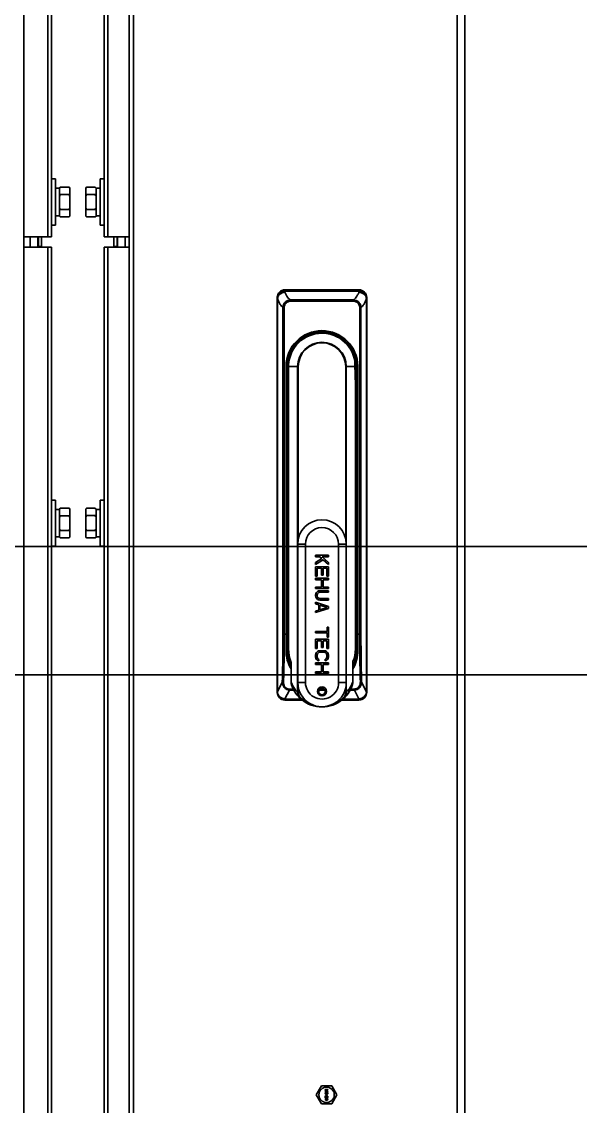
# Model space of a CAD drawing. Header units: millimetres. Extents: x 32496 to 166256, y 3504 to 23939.
# Drawn here: x 65915.5 to 66133, y 13066.1 to 13488.4 of the extents above; entities that cross this region are included whole.
import ezdxf

# ---------------------------------------------------------------- set-up
doc = ezdxf.new("R2010")
doc.units = ezdxf.units.MM
doc.layers.get('0').update_dxf_attribs({"lineweight": 35})

# ---------------------------------------------------------------- blocks, each defined once
blk = doc.blocks.new('DRGTJHYTHRTTR')
at = {"color": 7, "linetype": 'Continuous'}
for p, q in [((60371.04, -49682.69), (46149.04, -49682.69)), ((48984.04, -49732.69), (47629.04, -49732.69))]:
    blk.add_line(p, q, dxfattribs=at)
blk = doc.blocks.new('8-1250')
at = {"linetype": 'Continuous'}
for p, q in [((-6961.13, -32157.29), (-6961.13, -34666.29)), ((-6958.13, -32157.29), (-6958.13, -34666.29)), ((-7129.83, -32553.29), (-7129.83, -34566.29)), ((-7120.53, -33566.79), (-7120.53, -32554.69)), ((-7097.13, -32554.69), (-7097.13, -33566.79)), ((-7088.83, -34566.29), (-7088.83, -32553.29)), ((-7087.13, -32553.29), (-7087.13, -34566.29)), ((-7119.13, -33430.92), (-7119.13, -33566.79)), ((-7098.53, -33566.79), (-7098.53, -33430.91)), ((-7119.13, -33544.29), (-7117.53, -33544.29)), ((-7117.53, -33562.29), (-7117.53, -33544.29)), ((-7117.53, -33547.94), (-7115.93, -33547.94)), ((-7115.93, -33547.82), (-7115.63, -33547.52)), ((-7115.93, -33558.76), (-7115.93, -33547.82)), ((-7115.63, -33547.52), (-7112.23, -33547.52)), ((-7111.93, -33547.82), (-7112.23, -33547.52)), ((-7111.93, -33558.76), (-7111.93, -33547.82)), ((-7105.73, -33547.82), (-7105.46, -33547.54)), ((-7105.73, -33558.76), (-7105.73, -33547.82)), ((-7105.43, -33547.52), (-7105.46, -33547.54)), ((-7102.03, -33547.52), (-7105.43, -33547.52)), ((-7102.03, -33547.52), (-7102, -33547.54)), ((-7101.73, -33547.82), (-7102, -33547.54)), ((-7101.73, -33558.76), (-7101.73, -33547.82)), ((-7100.13, -33547.94), (-7101.73, -33547.94)), ((-7100.13, -33544.29), (-7100.13, -33562.29)), ((-7098.53, -33544.29), (-7100.13, -33544.29)), ((-7115.63, -33550.4), (-7112.23, -33550.4)), ((-7102.03, -33550.36), (-7105.43, -33550.36)), ((-7115.63, -33556.18), (-7112.23, -33556.18)), ((-7102.03, -33556.13), (-7105.43, -33556.13)), ((-7117.53, -33558.64), (-7115.93, -33558.64)), ((-7115.93, -33558.76), (-7115.63, -33559.06)), ((-7115.63, -33559.06), (-7112.23, -33559.06)), ((-7111.93, -33558.76), (-7112.23, -33559.06)), ((-7105.73, -33558.76), (-7105.46, -33559.03)), ((-7102.03, -33559.06), (-7105.43, -33559.06)), ((-7101.73, -33558.76), (-7102, -33559.03)), ((-7100.13, -33558.64), (-7101.73, -33558.64)), ((-7119.13, -33562.29), (-7117.53, -33562.29)), ((-7098.53, -33562.29), (-7100.13, -33562.29)), ((-7119.13, -33566.79), (-7129.83, -33566.79)), ((-7127.33, -33570.79), (-7127.33, -33566.79)), ((-7124.33, -33566.79), (-7124.33, -33570.79)), ((-7124.13, -33566.79), (-7124.13, -33570.59)), ((-7122.93, -33566.79), (-7122.93, -33570.59)), ((-7088.83, -33566.79), (-7098.53, -33566.79)), ((-7094.73, -33570.59), (-7094.73, -33566.79)), ((-7093.53, -33570.59), (-7093.53, -33566.79)), ((-7093.33, -33570.79), (-7093.33, -33566.79)), ((-7090.33, -33566.79), (-7090.33, -33570.79)), ((-7119.13, -33570.79), (-7129.83, -33570.79)), ((-7122.93, -33570.59), (-7124.13, -33570.59)), ((-7120.53, -34566.29), (-7120.53, -33570.79)), ((-7119.13, -33570.79), (-7119.13, -33675.66)), ((-7098.53, -33675.64), (-7098.53, -33570.79)), ((-7088.83, -33570.79), (-7098.53, -33570.79)), ((-7097.13, -33570.79), (-7097.13, -34566.29)), ((-7094.73, -33570.59), (-7093.53, -33570.59)), ((-7028.18, -33587.44), (-7028.18, -33587.98)), ((-7028.18, -33587.44), (-6999.33, -33587.44)), ((-7028.18, -33587.98), (-7028.18, -33588.34)), ((-6999.33, -33587.98), (-7028.18, -33587.98)), ((-6999.33, -33587.98), (-6999.33, -33587.44)), ((-6999.33, -33588.35), (-6999.33, -33587.98)), ((-7031.18, -33590.44), (-7031.18, -33590.86)), ((-7031.18, -33743.99), (-7031.18, -33590.86)), ((-7031.1, -33590.86), (-7031.18, -33590.86)), ((-7031.1, -33590.86), (-7031.1, -33743.99)), ((-7028.94, -33721.54), (-7028.94, -33594.33)), ((-7028.45, -33594.33), (-7028.94, -33594.33)), ((-7028.45, -33594.33), (-7028.45, -33721.54)), ((-7025.96, -33591.39), (-7025.96, -33591.88)), ((-7025.96, -33591.39), (-7001.54, -33591.39)), ((-7001.54, -33591.88), (-7025.96, -33591.88)), ((-7001.54, -33591.88), (-7001.54, -33591.39)), ((-6999.05, -33721.54), (-6999.05, -33594.33)), ((-6998.56, -33594.33), (-6999.05, -33594.33)), ((-6998.56, -33594.33), (-6998.56, -33721.54)), ((-6996.41, -33743.99), (-6996.41, -33590.86)), ((-6996.33, -33590.86), (-6996.41, -33590.86)), ((-6996.33, -33590.86), (-6996.33, -33590.44)), ((-6996.33, -33590.86), (-6996.33, -33743.99)), ((-7000.91, -33615.29), (-7000.91, -33617.34)), ((-7027.75, -33617.38), (-7027.25, -33617.41)), ((-7027.75, -33721.54), (-7027.75, -33617.48)), ((-7027.25, -33617.48), (-7027.75, -33617.48)), ((-7027.74, -33617.19), (-7027.24, -33617.2)), ((-7027.25, -33617.48), (-7027.25, -33721.54)), ((-7026.78, -33617.76), (-7026.78, -33617.76)), ((-7026.74, -33617.75), (-7026.75, -33617.75)), ((-7025.68, -33617.34), (-7026.73, -33617.34)), ((-7026.73, -33617.47), (-7026.73, -33617.34)), ((-7026.73, -33617.54), (-7026.73, -33617.47)), ((-7026.73, -33617.57), (-7026.73, -33617.47)), ((-7026.73, -33617.47), (-7026.73, -33617.54)), ((-7026.73, -33617.54), (-7026.73, -33617.57)), ((-7026.73, -33617.54), (-7026.73, -33617.57)), ((-7026.73, -33617.57), (-7026.73, -33617.54)), ((-7026.73, -33617.54), (-7026.73, -33618.03)), ((-7026.73, -33618.04), (-7026.73, -33617.57)), ((-7026.73, -33618.03), (-7026.73, -33618.74)), ((-7026.73, -33618.63), (-7026.73, -33618.04)), ((-7023.22, -33617.34), (-7025.68, -33617.34)), ((-7023.22, -33744.12), (-7023.22, -33617.34)), ((-7023, -33617.34), (-7023.22, -33617.34)), ((-7023, -33617.34), (-7023, -33684.54)), ((-7004.5, -33684.54), (-7004.5, -33617.34)), ((-7004.28, -33617.34), (-7004.5, -33617.34)), ((-7004.28, -33617.34), (-7004.28, -33713.66)), ((-7000.91, -33617.34), (-7004.28, -33617.34)), ((-7000.77, -33619.28), (-7000.77, -33619.28)), ((-7000.76, -33620.47), (-7000.77, -33619.28)), ((-7000.77, -33619.39), (-7000.77, -33619.28)), ((-7000.26, -33617.2), (-6999.76, -33617.19)), ((-6999.75, -33617.38), (-7000.25, -33617.41)), ((-7000.25, -33721.54), (-7000.25, -33617.48)), ((-6999.75, -33617.48), (-7000.25, -33617.48)), ((-6999.75, -33617.48), (-6999.75, -33721.54)), ((-7026.75, -33622.67), (-7026.75, -33622.68)), ((-7026.75, -33623.13), (-7026.75, -33623.12)), ((-7026.75, -33623.13), (-7026.75, -33727.34)), ((-7026.74, -33620.25), (-7026.74, -33620.14)), ((-7000.75, -33622.67), (-7000.75, -33622.68)), ((-7000.75, -33623.12), (-7000.75, -33727.34)), ((-7000.75, -33623.12), (-7000.75, -33623.12)), ((-7119.13, -33669.29), (-7117.53, -33669.29)), ((-7117.53, -33687.29), (-7117.53, -33669.29)), ((-7100.13, -33669.29), (-7100.13, -33687.29)), ((-7098.53, -33669.29), (-7100.13, -33669.29)), ((-7117.53, -33672.94), (-7115.93, -33672.94)), ((-7115.93, -33672.82), (-7115.63, -33672.52)), ((-7115.93, -33683.76), (-7115.93, -33672.82)), ((-7115.63, -33672.52), (-7112.23, -33672.52)), ((-7111.93, -33672.82), (-7112.23, -33672.52)), ((-7111.93, -33683.76), (-7111.93, -33672.82)), ((-7105.73, -33672.82), (-7105.46, -33672.54)), ((-7105.73, -33683.76), (-7105.73, -33672.82)), ((-7105.43, -33672.52), (-7105.46, -33672.54)), ((-7102.03, -33672.52), (-7105.43, -33672.52)), ((-7102.03, -33672.52), (-7102, -33672.54)), ((-7101.73, -33672.82), (-7102, -33672.54)), ((-7101.73, -33683.76), (-7101.73, -33672.82)), ((-7100.13, -33672.94), (-7101.73, -33672.94)), ((-7119.13, -33675.66), (-7119.13, -33680.92)), ((-7115.63, -33675.4), (-7112.23, -33675.4)), ((-7102.03, -33675.36), (-7105.43, -33675.36)), ((-7098.53, -33680.91), (-7098.53, -33675.64)), ((-7119.13, -33680.92), (-7119.13, -33925.66)), ((-7115.63, -33681.18), (-7112.23, -33681.18)), ((-7102.03, -33681.13), (-7105.43, -33681.13)), ((-7098.53, -33925.64), (-7098.53, -33680.91)), ((-7117.53, -33683.64), (-7115.93, -33683.64)), ((-7115.93, -33683.76), (-7115.63, -33684.06)), ((-7115.63, -33684.06), (-7112.23, -33684.06)), ((-7111.93, -33683.76), (-7112.23, -33684.06)), ((-7105.73, -33683.76), (-7105.46, -33684.03)), ((-7102.03, -33684.06), (-7105.43, -33684.06)), ((-7101.73, -33683.76), (-7102, -33684.03)), ((-7100.13, -33683.64), (-7101.73, -33683.64)), ((-7020.2, -33686.44), (-7023.2, -33686.45)), ((-7023.16, -33740.35), (-7023.2, -33686.45)), ((-7020.2, -33686.44), (-7020.16, -33740.34)), ((-7007.26, -33740.33), (-7007.3, -33686.43)), ((-7004.3, -33686.43), (-7007.3, -33686.43)), ((-7004.3, -33686.43), (-7004.26, -33740.33)), ((-7119.13, -33687.29), (-7117.53, -33687.29)), ((-7098.53, -33687.29), (-7100.13, -33687.29)), ((-7016.25, -33690.79), (-7016.25, -33691.4)), ((-7011.25, -33690.79), (-7016.25, -33690.79)), ((-7016.25, -33691.4), (-7014.54, -33691.4)), ((-7014.54, -33691.4), (-7013.8, -33692.11)), ((-7011.24, -33693.63), (-7013.69, -33691.4)), ((-7013.69, -33691.4), (-7011.25, -33691.4)), ((-7011.25, -33691.4), (-7011.25, -33690.79)), ((-7013.8, -33692.11), (-7016.24, -33693.63)), ((-7016.24, -33694.45), (-7013.27, -33692.62)), ((-7016.24, -33693.63), (-7016.24, -33694.45)), ((-7016.24, -33695.26), (-7016.24, -33698.91)), ((-7011.24, -33695.26), (-7016.24, -33695.26)), ((-7013.27, -33692.62), (-7011.24, -33694.44)), ((-7011.24, -33694.44), (-7011.24, -33693.63)), ((-7011.24, -33698.91), (-7011.24, -33695.26)), ((-7016.24, -33698.91), (-7015.6, -33698.91)), ((-7011.24, -33699.72), (-7016.24, -33699.73)), ((-7016.24, -33699.73), (-7016.24, -33700.34)), ((-7015.6, -33698.91), (-7015.6, -33695.87)), ((-7015.6, -33695.87), (-7013.9, -33695.87)), ((-7013.9, -33695.87), (-7013.9, -33698.51)), ((-7013.9, -33698.51), (-7013.26, -33698.51)), ((-7013.26, -33695.87), (-7011.88, -33695.86)), ((-7013.26, -33698.51), (-7013.26, -33695.87)), ((-7011.88, -33695.86), (-7011.88, -33698.91)), ((-7011.88, -33698.91), (-7011.24, -33698.91)), ((-7011.24, -33700.33), (-7011.24, -33699.72)), ((-7016.24, -33700.34), (-7013.9, -33700.33)), ((-7016.24, -33703.18), (-7016.24, -33703.79)), ((-7013.9, -33703.18), (-7016.24, -33703.18)), ((-7016.24, -33703.79), (-7011.24, -33703.78)), ((-7013.9, -33700.33), (-7013.9, -33703.18)), ((-7013.26, -33703.18), (-7013.26, -33700.33)), ((-7013.26, -33700.33), (-7011.24, -33700.33)), ((-7011.24, -33703.18), (-7013.26, -33703.18)), ((-7011.24, -33703.78), (-7011.24, -33703.18)), ((-7016.13, -33705.72), (-7016.23, -33706.23)), ((-7016.23, -33706.23), (-7016.23, -33706.63)), ((-7016.23, -33706.63), (-7016.13, -33707.14)), ((-7015.92, -33705.31), (-7016.13, -33705.72)), ((-7016.13, -33707.14), (-7015.91, -33707.55)), ((-7015.49, -33704.91), (-7015.92, -33705.31)), ((-7015.91, -33707.55), (-7015.49, -33707.95)), ((-7015.6, -33706.23), (-7015.49, -33705.82)), ((-7015.6, -33706.63), (-7015.6, -33706.23)), ((-7015.49, -33707.04), (-7015.6, -33706.63)), ((-7015.06, -33704.7), (-7015.49, -33704.91)), ((-7015.49, -33705.82), (-7015.28, -33705.51)), ((-7015.28, -33707.34), (-7015.49, -33707.04)), ((-7015.49, -33707.95), (-7015.06, -33708.15)), ((-7015.28, -33705.51), (-7014.96, -33705.31)), ((-7014.96, -33707.54), (-7015.28, -33707.34)), ((-7014.53, -33704.6), (-7015.06, -33704.7)), ((-7015.06, -33708.15), (-7014.53, -33708.26)), ((-7014.96, -33705.31), (-7014.53, -33705.21)), ((-7014.53, -33707.65), (-7014.96, -33707.54)), ((-7011.24, -33704.6), (-7014.53, -33704.6)), ((-7014.53, -33705.21), (-7011.23, -33705.21)), ((-7011.23, -33707.64), (-7014.53, -33707.65)), ((-7014.53, -33708.26), (-7011.23, -33708.25)), ((-7011.23, -33705.21), (-7011.24, -33704.6)), ((-7011.23, -33708.25), (-7011.23, -33707.64)), ((-7016.23, -33709.07), (-7016.23, -33709.68)), ((-7011.23, -33710.69), (-7016.23, -33709.07)), ((-7016.23, -33709.68), (-7014.95, -33710.08)), ((-7016.23, -33713.13), (-7011.23, -33711.5)), ((-7014.95, -33712.11), (-7016.23, -33712.52)), ((-7016.23, -33712.52), (-7016.23, -33713.13)), ((-7014.95, -33710.08), (-7014.95, -33712.11)), ((-7014.53, -33712.01), (-7014.53, -33710.18)), ((-7014.53, -33710.18), (-7011.66, -33711.1)), ((-7011.66, -33711.1), (-7014.53, -33712.01)), ((-7011.23, -33711.5), (-7011.23, -33710.69)), ((-7016.22, -33720.44), (-7016.22, -33721.05)), ((-7011.75, -33720.44), (-7016.22, -33720.44)), ((-7016.22, -33721.05), (-7011.75, -33721.05)), ((-7011.76, -33718.81), (-7011.75, -33720.44)), ((-7011.22, -33718.81), (-7011.76, -33718.81)), ((-7011.75, -33721.05), (-7011.75, -33722.67)), ((-7011.22, -33722.67), (-7011.22, -33718.81)), ((-7028.94, -33721.54), (-7028.45, -33721.54)), ((-7028.45, -33721.54), (-7027.75, -33721.54)), ((-7027.75, -33727.86), (-7027.75, -33721.54)), ((-7027.75, -33721.54), (-7027.25, -33721.54)), ((-7027.25, -33727.84), (-7027.25, -33721.54)), ((-7011.22, -33723.48), (-7016.22, -33723.49)), ((-7016.22, -33723.49), (-7016.22, -33727.14)), ((-7015.58, -33727.14), (-7015.58, -33724.1)), ((-7015.58, -33724.1), (-7013.88, -33724.1)), ((-7013.88, -33724.1), (-7013.88, -33726.74)), ((-7013.24, -33724.1), (-7011.86, -33724.09)), ((-7013.24, -33726.74), (-7013.24, -33724.1)), ((-7011.86, -33724.09), (-7011.86, -33727.14)), ((-7011.75, -33722.67), (-7011.22, -33722.67)), ((-7011.22, -33727.14), (-7011.22, -33723.48)), ((-7000.25, -33721.54), (-7000.25, -33727.84)), ((-7000.25, -33721.54), (-6999.75, -33721.54)), ((-6999.75, -33721.54), (-6999.75, -33727.86)), ((-6999.75, -33721.54), (-6999.05, -33721.54)), ((-6999.05, -33721.54), (-6998.56, -33721.54)), ((-7027.25, -33727.84), (-7026.72, -33727.84)), ((-7016.22, -33727.14), (-7015.58, -33727.14)), ((-7016.11, -33729.07), (-7016.22, -33729.58)), ((-7015.9, -33728.67), (-7016.11, -33729.07)), ((-7015.47, -33728.26), (-7015.9, -33728.67)), ((-7015.58, -33729.58), (-7015.47, -33729.17)), ((-7015.05, -33728.06), (-7015.47, -33728.26)), ((-7015.47, -33729.17), (-7015.26, -33728.87)), ((-7015.26, -33728.87), (-7014.94, -33728.67)), ((-7014.52, -33727.96), (-7015.05, -33728.06)), ((-7014.94, -33728.67), (-7014.51, -33728.56)), ((-7012.92, -33727.95), (-7014.52, -33727.96)), ((-7014.51, -33728.56), (-7012.92, -33728.56)), ((-7013.88, -33726.74), (-7013.24, -33726.74)), ((-7012.39, -33728.06), (-7012.92, -33727.95)), ((-7012.92, -33728.56), (-7012.49, -33728.66)), ((-7012.49, -33728.66), (-7012.17, -33728.87)), ((-7011.96, -33728.26), (-7012.39, -33728.06)), ((-7012.17, -33728.87), (-7011.96, -33729.17)), ((-7011.54, -33728.66), (-7011.96, -33728.26)), ((-7011.96, -33729.17), (-7011.85, -33729.58)), ((-7011.86, -33727.14), (-7011.22, -33727.14)), ((-7011.32, -33729.07), (-7011.54, -33728.66)), ((-7011.22, -33729.58), (-7011.32, -33729.07)), ((-7000.78, -33727.84), (-7000.25, -33727.84)), ((-7000.75, -33727.34), (-7000.75, -33727.34)), ((-7025.75, -33740.01), (-7025.75, -33732.84)), ((-7016.22, -33729.58), (-7016.22, -33730.5)), ((-7016.22, -33730.5), (-7016.11, -33731)), ((-7016.21, -33732.73), (-7016.21, -33733.34)), ((-7011.21, -33732.73), (-7016.21, -33732.73)), ((-7016.21, -33733.34), (-7013.87, -33733.34)), ((-7016.11, -33731), (-7015.9, -33731.41)), ((-7015.9, -33731.41), (-7015.47, -33731.81)), ((-7015.58, -33730.49), (-7015.58, -33729.58)), ((-7015.47, -33730.9), (-7015.58, -33730.49)), ((-7015.26, -33731.21), (-7015.47, -33730.9)), ((-7015.47, -33731.81), (-7014.94, -33731.92)), ((-7014.94, -33731.31), (-7015.26, -33731.21)), ((-7014.94, -33731.92), (-7014.94, -33731.31)), ((-7013.87, -33733.34), (-7013.87, -33736.18)), ((-7013.23, -33733.34), (-7011.21, -33733.33)), ((-7013.23, -33736.18), (-7013.23, -33733.34)), ((-7012.17, -33731.2), (-7012.49, -33731.3)), ((-7012.49, -33731.3), (-7012.49, -33731.91)), ((-7012.49, -33731.91), (-7011.96, -33731.81)), ((-7011.96, -33730.9), (-7012.17, -33731.2)), ((-7011.85, -33730.49), (-7011.96, -33730.9)), ((-7011.96, -33731.81), (-7011.53, -33731.41)), ((-7011.85, -33729.58), (-7011.85, -33730.49)), ((-7011.53, -33731.41), (-7011.32, -33731)), ((-7011.32, -33731), (-7011.22, -33730.49)), ((-7011.22, -33730.49), (-7011.22, -33729.58)), ((-7011.21, -33733.33), (-7011.21, -33732.73)), ((-7001.75, -33732.84), (-7001.75, -33740.01)), ((-7016.21, -33736.18), (-7016.21, -33736.79)), ((-7013.87, -33736.18), (-7016.21, -33736.18)), ((-7016.21, -33736.79), (-7011.21, -33736.79)), ((-7011.21, -33736.18), (-7013.23, -33736.18)), ((-7011.21, -33736.79), (-7011.21, -33736.18)), ((-7029.19, -33740.15), (-7031.1, -33743.99)), ((-7023.16, -33740.35), (-7020.16, -33740.34)), ((-7023, -33741.93), (-7023, -33744.12)), ((-7007.26, -33740.33), (-7004.26, -33740.33)), ((-7004.28, -33740.54), (-7004.28, -33744.12)), ((-7002.09, -33741.83), (-7002.09, -33741.83)), ((-6996.41, -33743.99), (-6998.32, -33740.15)), ((-7031.18, -33743.99), (-7031.18, -33744.14)), ((-7031.1, -33743.99), (-7031.18, -33743.99)), ((-7028.18, -33746.71), (-7026.45, -33743.25)), ((-7026.45, -33742.86), (-7026.45, -33743.25)), ((-7024.93, -33742.86), (-7026.45, -33742.86)), ((-7024.75, -33743.25), (-7026.45, -33743.25)), ((-7023.22, -33744.12), (-7023, -33744.12)), ((-7012.67, -33743.25), (-7014.83, -33743.25)), ((-7013, -33742.86), (-7014.5, -33742.86)), ((-7005.74, -33746.93), (-7004.31, -33745.53)), ((-7004.5, -33744.12), (-7004.5, -33742.37)), ((-7004.5, -33744.12), (-7004.28, -33744.12)), ((-7004.31, -33745.53), (-7003.09, -33743.87)), ((-7001.05, -33743.25), (-7002.75, -33743.25)), ((-7001.05, -33742.86), (-7002.58, -33742.86)), ((-7001.05, -33743.25), (-7001.05, -33742.86)), ((-7001.05, -33743.25), (-6999.33, -33746.71)), ((-6996.41, -33743.99), (-6996.33, -33743.99)), ((-6996.33, -33744.14), (-6996.33, -33743.99)), ((-7028.18, -33746.71), (-7028.18, -33746.86)), ((-7028.18, -33746.86), (-7028.18, -33747.14)), ((-7028.18, -33746.86), (-7021.84, -33746.86)), ((-7021.46, -33747.14), (-7028.18, -33747.14)), ((-6999.33, -33747.14), (-7006.04, -33747.14)), ((-7005.74, -33746.93), (-7005.74, -33746.93)), ((-7005.66, -33746.86), (-6999.33, -33746.86)), ((-6999.33, -33746.86), (-6999.33, -33746.71)), ((-6999.33, -33747.14), (-6999.33, -33746.86)), ((-7016, -33900.85), (-7013.97, -33897.35)), ((-7009.93, -33897.35), (-7013.97, -33897.35)), ((-7009.93, -33897.35), (-7007.91, -33900.85)), ((-7013.97, -33904.35), (-7016, -33900.85)), ((-7012.45, -33898.87), (-7012.45, -33898.75)), ((-7012.45, -33898.75), (-7011.45, -33898.75)), ((-7011.67, -33898.87), (-7012.45, -33899.17)), ((-7011.67, -33898.87), (-7012.45, -33898.87)), ((-7012.45, -33899.33), (-7012.45, -33899.17)), ((-7012.45, -33899.33), (-7011.67, -33899.62)), ((-7012.45, -33899.75), (-7012.45, -33899.62)), ((-7012.45, -33899.62), (-7011.67, -33899.62)), ((-7011.45, -33899.75), (-7012.45, -33899.75)), ((-7012.43, -33900.14), (-7012.45, -33900.25)), ((-7012.45, -33900.35), (-7012.45, -33900.25)), ((-7012.45, -33900.35), (-7012.43, -33900.46)), ((-7012.45, -33902.04), (-7012.45, -33901.29)), ((-7012.45, -33901.29), (-7012.35, -33901.29)), ((-7012.35, -33902.04), (-7012.45, -33902.04)), ((-7012.43, -33902.46), (-7012.45, -33902.58)), ((-7012.45, -33902.58), (-7012.43, -33902.71)), ((-7012.37, -33900.04), (-7012.43, -33900.14)), ((-7012.43, -33900.46), (-7012.37, -33900.56)), ((-7012.37, -33902.35), (-7012.43, -33902.46)), ((-7012.28, -33899.98), (-7012.37, -33900.04)), ((-7012.37, -33900.56), (-7012.28, -33900.62)), ((-7012.31, -33902.29), (-7012.37, -33902.35)), ((-7012.35, -33899.25), (-7011.45, -33898.94)), ((-7011.45, -33899.56), (-7012.35, -33899.25)), ((-7012.35, -33900.23), (-7012.33, -33900.17)), ((-7012.35, -33900.23), (-7012.35, -33900.37)), ((-7012.33, -33900.44), (-7012.35, -33900.37)), ((-7011.82, -33901.87), (-7012.35, -33901.29)), ((-7012.35, -33901.46), (-7012.35, -33902.04)), ((-7012.35, -33901.46), (-7011.88, -33901.98)), ((-7012.35, -33902.58), (-7012.33, -33902.48)), ((-7012.33, -33902.69), (-7012.35, -33902.58)), ((-7012.33, -33900.17), (-7012.28, -33900.1)), ((-7012.28, -33900.5), (-7012.33, -33900.44)), ((-7012.33, -33902.48), (-7012.28, -33902.42)), ((-7012.22, -33902.25), (-7012.31, -33902.29)), ((-7012.18, -33899.94), (-7012.28, -33899.98)), ((-7012.28, -33900.1), (-7012.22, -33900.06)), ((-7012.22, -33900.54), (-7012.28, -33900.5)), ((-7012.28, -33900.62), (-7012.18, -33900.67)), ((-7012.28, -33902.42), (-7012.16, -33902.33)), ((-7012.22, -33900.06), (-7012.16, -33900.04)), ((-7012.16, -33900.56), (-7012.22, -33900.54)), ((-7012.16, -33902.23), (-7012.22, -33902.25)), ((-7012.03, -33899.92), (-7012.18, -33899.94)), ((-7012.07, -33900.67), (-7012.18, -33900.67)), ((-7012.09, -33900.04), (-7012.16, -33900.04)), ((-7012.16, -33900.56), (-7012.09, -33900.56)), ((-7012.05, -33902.21), (-7012.16, -33902.23)), ((-7012.16, -33902.33), (-7012.03, -33902.31)), ((-7012.13, -33901), (-7012.13, -33900.96)), ((-7012.13, -33900.96), (-7011.99, -33900.96)), ((-7011.99, -33901), (-7012.13, -33901)), ((-7012.09, -33900.04), (-7012.03, -33900.06)), ((-7012.03, -33900.54), (-7012.09, -33900.56)), ((-7012.07, -33900.83), (-7012.09, -33900.85)), ((-7012.09, -33900.85), (-7011.99, -33900.96)), ((-7011.99, -33901), (-7012.09, -33901.1)), ((-7012.09, -33901.1), (-7012.07, -33901.12)), ((-7012.07, -33900.67), (-7011.96, -33900.62)), ((-7011.94, -33900.96), (-7012.07, -33900.83)), ((-7012.07, -33901.12), (-7011.94, -33901)), ((-7012.05, -33902.21), (-7011.86, -33902.21)), ((-7012.03, -33899.92), (-7011.88, -33899.92)), ((-7012.03, -33900.06), (-7011.99, -33900.1)), ((-7011.99, -33900.5), (-7012.03, -33900.54)), ((-7011.88, -33902.31), (-7012.03, -33902.31)), ((-7011.99, -33900.1), (-7011.94, -33900.17)), ((-7011.94, -33900.44), (-7011.99, -33900.5)), ((-7011.96, -33900.62), (-7011.9, -33900.56)), ((-7011.94, -33900.17), (-7011.92, -33900.23)), ((-7011.92, -33900.37), (-7011.94, -33900.44)), ((-7011.82, -33900.83), (-7011.94, -33900.96)), ((-7011.94, -33901), (-7011.82, -33901.12)), ((-7011.84, -33900.14), (-7011.92, -33900.02)), ((-7011.88, -33900.02), (-7011.92, -33900.02)), ((-7011.92, -33900.37), (-7011.92, -33900.23)), ((-7011.9, -33900.56), (-7011.84, -33900.46)), ((-7011.9, -33900.96), (-7011.79, -33900.85)), ((-7011.9, -33900.96), (-7011.75, -33900.96)), ((-7011.79, -33901.1), (-7011.9, -33901)), ((-7011.75, -33901), (-7011.9, -33901)), ((-7011.73, -33899.94), (-7011.88, -33899.92)), ((-7011.88, -33900.02), (-7011.75, -33900.04)), ((-7011.88, -33901.98), (-7011.82, -33902.02)), ((-7011.88, -33902.31), (-7011.75, -33902.33)), ((-7011.75, -33902.23), (-7011.86, -33902.21)), ((-7011.82, -33900.25), (-7011.84, -33900.14)), ((-7011.84, -33900.46), (-7011.82, -33900.35)), ((-7011.82, -33900.25), (-7011.82, -33900.35)), ((-7011.79, -33900.85), (-7011.82, -33900.83)), ((-7011.82, -33901.12), (-7011.79, -33901.1)), ((-7011.73, -33901.92), (-7011.82, -33901.87)), ((-7011.82, -33902.02), (-7011.73, -33902.04)), ((-7011.75, -33900.04), (-7011.69, -33900.06)), ((-7011.75, -33900.96), (-7011.75, -33901)), ((-7011.69, -33902.25), (-7011.75, -33902.23)), ((-7011.75, -33902.33), (-7011.62, -33902.42)), ((-7011.62, -33899.98), (-7011.73, -33899.94)), ((-7011.73, -33901.92), (-7011.69, -33901.92)), ((-7011.69, -33902.04), (-7011.73, -33902.04)), ((-7011.69, -33900.06), (-7011.62, -33900.1)), ((-7011.62, -33900.48), (-7011.69, -33900.52)), ((-7011.69, -33900.62), (-7011.69, -33900.52)), ((-7011.69, -33900.62), (-7011.62, -33900.6)), ((-7011.69, -33901.42), (-7011.69, -33901.31)), ((-7011.6, -33901.33), (-7011.69, -33901.31)), ((-7011.69, -33901.42), (-7011.62, -33901.46)), ((-7011.62, -33901.87), (-7011.69, -33901.92)), ((-7011.69, -33902.04), (-7011.6, -33902.02)), ((-7011.6, -33902.29), (-7011.69, -33902.25)), ((-7011.54, -33900.04), (-7011.62, -33899.98)), ((-7011.62, -33900.1), (-7011.58, -33900.17)), ((-7011.58, -33900.42), (-7011.62, -33900.48)), ((-7011.62, -33900.6), (-7011.54, -33900.54)), ((-7011.62, -33901.46), (-7011.58, -33901.52)), ((-7011.58, -33901.81), (-7011.62, -33901.87)), ((-7011.62, -33902.42), (-7011.58, -33902.48)), ((-7011.52, -33901.42), (-7011.6, -33901.33)), ((-7011.6, -33902.02), (-7011.52, -33901.94)), ((-7011.54, -33902.35), (-7011.6, -33902.29)), ((-7011.58, -33900.17), (-7011.56, -33900.23)), ((-7011.56, -33900.35), (-7011.58, -33900.42)), ((-7011.58, -33901.52), (-7011.56, -33901.62)), ((-7011.56, -33901.71), (-7011.58, -33901.81)), ((-7011.58, -33902.48), (-7011.56, -33902.58)), ((-7011.56, -33902.58), (-7011.58, -33902.69)), ((-7011.56, -33900.35), (-7011.56, -33900.23)), ((-7011.56, -33901.71), (-7011.56, -33901.62)), ((-7011.48, -33900.14), (-7011.54, -33900.04)), ((-7011.54, -33900.54), (-7011.48, -33900.44)), ((-7011.48, -33902.46), (-7011.54, -33902.35)), ((-7011.48, -33901.5), (-7011.52, -33901.42)), ((-7011.52, -33901.94), (-7011.48, -33901.85)), ((-7011.45, -33900.25), (-7011.48, -33900.14)), ((-7011.48, -33900.44), (-7011.45, -33900.33)), ((-7011.45, -33901.64), (-7011.48, -33901.5)), ((-7011.48, -33901.85), (-7011.45, -33901.73)), ((-7011.45, -33902.58), (-7011.48, -33902.46)), ((-7011.48, -33902.71), (-7011.45, -33902.58)), ((-7011.45, -33898.75), (-7011.45, -33898.94)), ((-7011.45, -33899.56), (-7011.45, -33899.75)), ((-7011.45, -33900.25), (-7011.45, -33900.33)), ((-7011.45, -33901.64), (-7011.45, -33901.73)), ((-7007.91, -33900.85), (-7009.93, -33904.35)), ((-7013.97, -33904.35), (-7009.93, -33904.35)), ((-7012.43, -33902.71), (-7012.37, -33902.81)), ((-7012.37, -33902.81), (-7012.31, -33902.87)), ((-7012.28, -33902.75), (-7012.33, -33902.69)), ((-7012.31, -33902.87), (-7012.22, -33902.92)), ((-7012.16, -33902.83), (-7012.28, -33902.75)), ((-7012.22, -33902.92), (-7012.16, -33902.94)), ((-7012.03, -33902.85), (-7012.16, -33902.83)), ((-7012.16, -33902.94), (-7012.05, -33902.96)), ((-7011.86, -33902.96), (-7012.05, -33902.96)), ((-7012.03, -33902.85), (-7011.88, -33902.85)), ((-7011.75, -33902.83), (-7011.88, -33902.85)), ((-7011.86, -33902.96), (-7011.75, -33902.94)), ((-7011.62, -33902.75), (-7011.75, -33902.83)), ((-7011.75, -33902.94), (-7011.69, -33902.92)), ((-7011.69, -33902.92), (-7011.6, -33902.87)), ((-7011.58, -33902.69), (-7011.62, -33902.75)), ((-7011.6, -33902.87), (-7011.54, -33902.81)), ((-7011.54, -33902.81), (-7011.48, -33902.71))]:
    blk.add_line(p, q, dxfattribs=at)
for points in [[(-7026.73, -33618.74), (-7026.73, -33619.09), (-7026.73, -33619.45), (-7026.74, -33619.81), (-7026.74, -33620.18), (-7026.74, -33620.56), (-7026.74, -33620.95), (-7026.75, -33621.73)], [(-7026.75, -33621.73), (-7026.75, -33622.13), (-7026.75, -33622.52), (-7026.75, -33622.67)], [(-7000.75, -33622.67), (-7000.76, -33621.77), (-7000.76, -33620.47)], [(-7003.09, -33743.87), (-7002.2, -33742.13), (-7002.09, -33741.83)]]:
    blk.add_lwpolyline(points, dxfattribs=at)
for centre, radius in [((-7013.71, -33743.79), 1.75), ((-7013.75, -33743.84), 1.25), ((-7011.95, -33900.85), 3)]:
    blk.add_circle(centre, radius, dxfattribs=at)
for centre, radius, start, end in [((-7114.69, -33550.09), 3.56, 39.1364, 39.5013), ((-7113.17, -33556.49), 3.56, 219.1364, 219.5008), ((-7102.91, -33556.47), 3.61, 218.7103, 219.1339), ((-7101.59, -33555.28), 5.39, 224.1246, 224.5652), ((-7105.86, -33555.28), 5.38, 315.4348, 315.8754), ((-7104.54, -33556.47), 3.61, 320.8641, 321.2897), ((-7122.73, -33570.59), 1.4, 180, 188.2366), ((-7122.73, -33570.59), 0.2, 180, 270), ((-7094.93, -33570.59), 0.2, 270, 0), ((-7094.93, -33570.59), 1.4, 351.7634, 0), ((-7028.18, -33590.44), 3, 90, 180), ((-6999.33, -33590.44), 3, 0, 90), ((-7013.75, -33617.34), 13.99, 0.6085, 179.4017), ((-7013.75, -33617.34), 13.49, 0.6085, 179.4014), ((-7013.75, -33617.34), 13, 9.073, 183.051), ((-7013.75, -33617.34), 9.47, 0, 179.9993), ((-7013.75, -33617.34), 9.25, 0, 180), ((-7031.51, -33617.15), 3.77, 356.5269, 359.4018), ((-7026.13, -33617.48), 1.62, 176.5272, 179.9995), ((-7031.44, -33617.16), 4.2, 357.5431, 359.491), ((-7031.44, -33617.16), 4.2, 356.569, 357.5431), ((-7025.94, -33617.34), 1.31, 183.0386, 185.3383), ((-7026.09, -33617.48), 1.16, 176.6483, 179.9981), ((-7030.73, -33616.94), 3.55, 349.9539, 353.3266), ((-7030.75, -33616.94), 3.57, 353.3337, 0.0525), ((-7026.57, -33614.73), 3.04, 266.0189, 266.2111), ((-7026.23, -33615.95), 2.31, 257.0342, 257.4678), ((-7014.92, -33617.55), 11.81, 178.957, 179.606), ((-7002.49, -33617.58), 24.24, 179.4304, 179.7465), ((-7014.92, -33617.55), 11.81, 179.606, 179.9288), ((-7014.92, -33617.55), 11.81, 180.097, 181.0455), ((-7001.06, -33612.04), 5.74, 271.6529, 271.7848), ((-6996.67, -33616.94), 3.65, 179.9406, 186.5807), ((-6996.69, -33616.94), 3.63, 186.5886, 188.2112), ((-6996.7, -33616.94), 3.62, 188.211, 189.9246), ((-6995.93, -33617.16), 4.33, 180.5197, 183.3972), ((-7001.41, -33617.48), 1.16, 1.3534, 3.3175), ((-7001.41, -33617.48), 1.16, 359.9988, 1.3535), ((-6995.86, -33617.15), 3.9, 180.6087, 183.3381), ((-7001.48, -33617.48), 1.73, 0.0757, 3.515), ((-6908.98, -33623.12), 117.77, 179.7837, 180.0022), ((-7118.52, -33623.11), 117.77, 359.9945, 0.2094), ((-7114.69, -33675.09), 3.56, 39.1364, 39.5013), ((-7013.75, -33686.44), 9.45, 0.0434, 180.0434), ((-7013.75, -33686.44), 6.45, 0.0434, 180.0434), ((-7113.17, -33681.49), 3.56, 219.1364, 219.5008), ((-7102.91, -33681.47), 3.61, 218.7103, 219.1339), ((-7101.59, -33680.28), 5.39, 224.1246, 224.5652), ((-7105.86, -33680.28), 5.38, 315.4348, 315.8754), ((-7104.54, -33681.47), 3.61, 320.8641, 321.2897), ((-7013.75, -33727.84), 13.5, 180, 206.9748), ((-7013.75, -33727.34), 13, 180, 201.6689), ((-7013.75, -33727.84), 13.5, 332.9765, 0.0002), ((-7013.75, -33727.84), 13.5, 332.9651, 0.0002), ((-7013.75, -33727.34), 13, 338.3325, 359.9894), ((-7013.75, -33737.34), 12.5, 201.0705, 230.1269), ((-7013.71, -33740.34), 9.45, 180.0434, 0.0434), ((-7013.71, -33740.34), 6.45, 180.0434, 0.0434), ((-7013.75, -33737.34), 12.5, 309.8738, 338.9298), ((-7028.71, -33743.99), 2.47, 180.0115, 186.8252), ((-7028.18, -33744.14), 3, 180, 270), ((-7028.71, -33743.99), 2.47, 186.8254, 187.3344), ((-7028.7, -33743.99), 2.47, 187.3345, 187.8562), ((-6999.33, -33744.14), 3, 270, 0), ((-6998.78, -33743.99), 2.45, 356.554, 0.0012), ((-7013.75, -33737.34), 12.5, 230.1282, 309.8726), ((-7013.75, -33737.34), 12.2, 230.1665, 250.0186), ((-7013.75, -33737.34), 12.2, 291.8854, 309.9422)]:
    blk.add_arc(centre, radius, start, end, dxfattribs=at)
for points, knots in [([(-7115.93, -33547.85), (-7115.9, -33547.82), (-7115.81, -33547.7), (-7115.71, -33547.59), (-7115.63, -33547.52)], [0, 0, 0, 0, 0.244558, 1, 1, 1, 1]), ([(-7111.94, -33547.83), (-7111.96, -33547.8), (-7112.06, -33547.69), (-7112.15, -33547.59), (-7112.23, -33547.52)], [0, 0, 0, 0, 0.244878, 1, 1, 1, 1]), ([(-7105.46, -33547.54), (-7105.48, -33547.57), (-7105.57, -33547.66), (-7105.66, -33547.76), (-7105.73, -33547.84)], [0, 0, 0, 0, 0.255063, 1, 1, 1, 1]), ([(-7102, -33547.54), (-7101.97, -33547.57), (-7101.88, -33547.66), (-7101.79, -33547.76), (-7101.73, -33547.84)], [0, 0, 0, 0, 0.255062, 1, 1, 1, 1]), ([(-7115.63, -33550.4), (-7115.65, -33550.38), (-7115.76, -33550.27), (-7115.86, -33550.16), (-7115.93, -33550.07)], [0, 0, 0, 0, 0.255352, 1, 1, 1, 1]), ([(-7112.23, -33550.4), (-7112.2, -33550.38), (-7112.1, -33550.27), (-7112, -33550.16), (-7111.93, -33550.07)], [0, 0, 0, 0, 0.255353, 1, 1, 1, 1]), ([(-7105.73, -33550.03), (-7105.7, -33550.06), (-7105.61, -33550.17), (-7105.51, -33550.28), (-7105.43, -33550.36)], [0, 0, 0, 0, 0.244408, 1, 1, 1, 1]), ([(-7101.73, -33550.03), (-7101.75, -33550.06), (-7101.85, -33550.17), (-7101.95, -33550.28), (-7102.03, -33550.36)], [0, 0, 0, 0, 0.244408, 1, 1, 1, 1]), ([(-7115.93, -33556.51), (-7115.9, -33556.48), (-7115.81, -33556.36), (-7115.71, -33556.26), (-7115.63, -33556.18)], [0, 0, 0, 0, 0.244558, 1, 1, 1, 1]), ([(-7111.93, -33556.51), (-7111.95, -33556.48), (-7112.05, -33556.36), (-7112.15, -33556.26), (-7112.23, -33556.18)], [0, 0, 0, 0, 0.244558, 1, 1, 1, 1]), ([(-7105.43, -33556.13), (-7105.45, -33556.16), (-7105.56, -33556.27), (-7105.66, -33556.38), (-7105.73, -33556.47)], [0, 0, 0, 0, 0.255212, 1, 1, 1, 1]), ([(-7102.03, -33556.13), (-7102, -33556.16), (-7101.9, -33556.27), (-7101.8, -33556.38), (-7101.73, -33556.47)], [0, 0, 0, 0, 0.255211, 1, 1, 1, 1]), ([(-7115.63, -33559.06), (-7115.65, -33559.04), (-7115.75, -33558.94), (-7115.85, -33558.83), (-7115.91, -33558.75)], [0, 0, 0, 0, 0.255041, 1, 1, 1, 1]), ([(-7112.23, -33559.06), (-7112.2, -33559.04), (-7112.1, -33558.93), (-7112, -33558.82), (-7111.93, -33558.73)], [0, 0, 0, 0, 0.255353, 1, 1, 1, 1]), ([(-7105.71, -33558.75), (-7105.69, -33558.77), (-7105.61, -33558.87), (-7105.52, -33558.96), (-7105.46, -33559.03)], [0, 0, 0, 0, 0.245496, 1, 1, 1, 1]), ([(-7101.74, -33558.75), (-7101.76, -33558.77), (-7101.85, -33558.87), (-7101.93, -33558.96), (-7102, -33559.03)], [0, 0, 0, 0, 0.245497, 1, 1, 1, 1]), ([(-7031.18, -33590.44), (-7031.18, -33590.28), (-7031.14, -33589.95), (-7030.9, -33589.32), (-7030.32, -33588.62), (-7029.33, -33588.1), (-7028.57, -33587.98), (-7028.18, -33587.98)], [0, 0, 0, 0, 0.113034, 0.22817, 0.468864, 0.728208, 1, 1, 1, 1]), ([(-7031.18, -33590.86), (-7031.18, -33590.7), (-7031.14, -33590.36), (-7030.9, -33589.72), (-7030.32, -33589.01), (-7029.33, -33588.47), (-7028.56, -33588.35), (-7028.17, -33588.35)], [0, 0, 0, 0, 0.114852, 0.230705, 0.472166, 0.730466, 1, 1, 1, 1]), ([(-7031.1, -33590.86), (-7031.05, -33590.55), (-7030.82, -33589.91), (-7030.15, -33589.13), (-7029.24, -33588.57), (-7028.53, -33588.38), (-7028.17, -33588.35)], [0, 0, 0, 0, 0.23134, 0.478951, 0.738349, 1, 1, 1, 1]), ([(-7025.96, -33591.39), (-7026.18, -33591.28), (-7026.6, -33590.97), (-7027.17, -33590.3), (-7027.71, -33589.41), (-7028.02, -33588.72), (-7028.18, -33588.34)], [0, 0, 0, 0, 0.185737, 0.410623, 0.681319, 1, 1, 1, 1]), ([(-6999.33, -33588.35), (-6999.48, -33588.72), (-6999.8, -33589.41), (-7000.34, -33590.3), (-7000.9, -33590.97), (-7001.33, -33591.28), (-7001.54, -33591.39)], [0, 0, 0, 0, 0.31869, 0.589388, 0.814287, 1, 1, 1, 1]), ([(-6999.33, -33587.98), (-6998.94, -33587.98), (-6998.18, -33588.1), (-6997.19, -33588.62), (-6996.6, -33589.32), (-6996.37, -33589.95), (-6996.33, -33590.28), (-6996.33, -33590.44)], [0, 0, 0, 0, 0.271803, 0.53114, 0.771824, 0.88696, 1, 1, 1, 1]), ([(-6999.33, -33588.35), (-6998.97, -33588.38), (-6998.27, -33588.57), (-6997.36, -33589.13), (-6996.68, -33589.91), (-6996.45, -33590.55), (-6996.41, -33590.86)], [0, 0, 0, 0, 0.261658, 0.521043, 0.768648, 1, 1, 1, 1]), ([(-6996.33, -33590.86), (-6996.33, -33590.53), (-6996.5, -33589.85), (-6997.18, -33589.01), (-6998.17, -33588.47), (-6998.94, -33588.35), (-6999.33, -33588.35)], [0, 0, 0, 0, 0.229582, 0.47159, 0.730207, 1, 1, 1, 1]), ([(-7028.94, -33594.33), (-7029.15, -33594.2), (-7029.57, -33593.82), (-7030.12, -33593.06), (-7030.64, -33592.05), (-7030.95, -33591.28), (-7031.1, -33590.86)], [0, 0, 0, 0, 0.17955, 0.403232, 0.676336, 1, 1, 1, 1]), ([(-7028.94, -33594.33), (-7028.94, -33593.94), (-7028.78, -33593.17), (-7028.12, -33592.19), (-7027.12, -33591.54), (-7026.35, -33591.39), (-7025.96, -33591.39)], [0, 0, 0, 0, 0.250024, 0.500035, 0.750008, 1, 1, 1, 1]), ([(-7028.45, -33594.33), (-7028.45, -33594.01), (-7028.32, -33593.36), (-7027.77, -33592.54), (-7027.07, -33592.09), (-7026.45, -33591.92), (-7026.12, -33591.88), (-7025.96, -33591.88)], [0, 0, 0, 0, 0.249666, 0.499316, 0.749095, 0.874547, 1, 1, 1, 1]), ([(-7001.54, -33591.39), (-7001.15, -33591.39), (-7000.38, -33591.54), (-6999.39, -33592.19), (-6998.72, -33593.17), (-6998.56, -33593.94), (-6998.56, -33594.33)], [0, 0, 0, 0, 0.249996, 0.499947, 0.749986, 1, 1, 1, 1]), ([(-7001.54, -33591.88), (-7001.38, -33591.88), (-7001.05, -33591.92), (-7000.43, -33592.09), (-6999.73, -33592.54), (-6999.18, -33593.36), (-6999.05, -33594.01), (-6999.05, -33594.33)], [0, 0, 0, 0, 0.125445, 0.250896, 0.50066, 0.750322, 1, 1, 1, 1]), ([(-6996.41, -33590.86), (-6996.56, -33591.28), (-6996.86, -33592.05), (-6997.39, -33593.06), (-6997.93, -33593.82), (-6998.35, -33594.2), (-6998.56, -33594.33)], [0, 0, 0, 0, 0.323763, 0.596917, 0.820554, 1, 1, 1, 1]), ([(-7026.75, -33618.2), (-7026.82, -33618.18), (-7026.96, -33618.15), (-7027.13, -33618.06), (-7027.24, -33617.92), (-7027.25, -33617.81), (-7027.25, -33617.75)], [0, 0, 0, 0, 0.313124, 0.560512, 0.771594, 1, 1, 1, 1]), ([(-7027.18, -33616.94), (-7027.19, -33616.96), (-7027.21, -33617.04), (-7027.23, -33617.13), (-7027.24, -33617.2)], [0, 0, 0, 0, 0.258298, 1, 1, 1, 1]), ([(-7027.19, -33617.65), (-7027.2, -33617.63), (-7027.22, -33617.6), (-7027.23, -33617.57), (-7027.23, -33617.56)], [0, 0, 0, 0, 0.739998, 1, 1, 1, 1]), ([(-7026.78, -33617.76), (-7026.87, -33617.75), (-7027.01, -33617.74), (-7027.15, -33617.69), (-7027.19, -33617.65)], [0, 0, 0, 0, 0.606211, 1, 1, 1, 1]), ([(-7026.74, -33616.46), (-7026.83, -33616.52), (-7026.97, -33616.61), (-7027.11, -33616.79), (-7027.16, -33616.89), (-7027.18, -33616.94)], [0, 0, 0, 0, 0.50974, 0.745829, 1, 1, 1, 1]), ([(-7000.32, -33616.93), (-7000.37, -33616.81), (-7000.54, -33616.58), (-7000.78, -33616.44), (-7000.91, -33616.38)], [0, 0, 0, 0, 0.473968, 1, 1, 1, 1]), ([(-7000.77, -33619.28), (-7000.78, -33619.18), (-7000.87, -33618.54), (-7000.91, -33617.89), (-7000.91, -33617.34)], [0, 0, 0, 0, 0.154088, 1, 1, 1, 1]), ([(-7000.31, -33617.65), (-7000.36, -33617.7), (-7000.57, -33617.76), (-7000.76, -33617.77), (-7000.88, -33617.77)], [0, 0, 0, 0, 0.375179, 1, 1, 1, 1]), ([(-7000.25, -33617.75), (-7000.25, -33617.81), (-7000.27, -33617.94), (-7000.41, -33618.08), (-7000.62, -33618.17), (-7000.78, -33618.21), (-7000.87, -33618.22)], [0, 0, 0, 0, 0.216502, 0.421379, 0.673351, 1, 1, 1, 1]), ([(-7000.75, -33622.68), (-7000.75, -33622.41), (-7000.76, -33621.31), (-7000.77, -33620.21), (-7000.77, -33619.39)], [0, 0, 0, 0, 0.245224, 1, 1, 1, 1]), ([(-7000.26, -33617.2), (-7000.26, -33617.17), (-7000.28, -33617.08), (-7000.3, -33617), (-7000.32, -33616.93)], [0, 0, 0, 0, 0.243354, 1, 1, 1, 1]), ([(-7000.27, -33617.56), (-7000.27, -33617.57), (-7000.28, -33617.6), (-7000.3, -33617.63), (-7000.31, -33617.65)], [0, 0, 0, 0, 0.260199, 1, 1, 1, 1]), ([(-7026.75, -33622.68), (-7026.75, -33622.48), (-7026.75, -33621.67), (-7026.74, -33620.86), (-7026.74, -33620.25)], [0, 0, 0, 0, 0.245803, 1, 1, 1, 1]), ([(-7115.93, -33672.85), (-7115.9, -33672.82), (-7115.81, -33672.7), (-7115.71, -33672.59), (-7115.63, -33672.52)], [0, 0, 0, 0, 0.244558, 1, 1, 1, 1]), ([(-7111.94, -33672.83), (-7111.96, -33672.8), (-7112.06, -33672.69), (-7112.15, -33672.59), (-7112.23, -33672.52)], [0, 0, 0, 0, 0.244878, 1, 1, 1, 1]), ([(-7105.46, -33672.54), (-7105.48, -33672.57), (-7105.57, -33672.66), (-7105.66, -33672.76), (-7105.73, -33672.84)], [0, 0, 0, 0, 0.255063, 1, 1, 1, 1]), ([(-7102, -33672.54), (-7101.97, -33672.57), (-7101.88, -33672.66), (-7101.79, -33672.76), (-7101.73, -33672.84)], [0, 0, 0, 0, 0.255062, 1, 1, 1, 1]), ([(-7115.63, -33675.4), (-7115.65, -33675.38), (-7115.76, -33675.27), (-7115.86, -33675.16), (-7115.93, -33675.07)], [0, 0, 0, 0, 0.255352, 1, 1, 1, 1]), ([(-7112.23, -33675.4), (-7112.2, -33675.38), (-7112.1, -33675.27), (-7112, -33675.16), (-7111.93, -33675.07)], [0, 0, 0, 0, 0.255353, 1, 1, 1, 1]), ([(-7105.73, -33675.03), (-7105.7, -33675.06), (-7105.61, -33675.17), (-7105.51, -33675.28), (-7105.43, -33675.36)], [0, 0, 0, 0, 0.244408, 1, 1, 1, 1]), ([(-7101.73, -33675.03), (-7101.75, -33675.06), (-7101.85, -33675.17), (-7101.95, -33675.28), (-7102.03, -33675.36)], [0, 0, 0, 0, 0.244408, 1, 1, 1, 1]), ([(-7115.93, -33681.51), (-7115.9, -33681.48), (-7115.81, -33681.36), (-7115.71, -33681.26), (-7115.63, -33681.18)], [0, 0, 0, 0, 0.244558, 1, 1, 1, 1]), ([(-7111.93, -33681.51), (-7111.95, -33681.48), (-7112.05, -33681.36), (-7112.15, -33681.26), (-7112.23, -33681.18)], [0, 0, 0, 0, 0.244558, 1, 1, 1, 1]), ([(-7105.43, -33681.13), (-7105.45, -33681.16), (-7105.56, -33681.27), (-7105.66, -33681.38), (-7105.73, -33681.47)], [0, 0, 0, 0, 0.255212, 1, 1, 1, 1]), ([(-7102.03, -33681.13), (-7102, -33681.16), (-7101.9, -33681.27), (-7101.8, -33681.38), (-7101.73, -33681.47)], [0, 0, 0, 0, 0.255211, 1, 1, 1, 1]), ([(-7115.63, -33684.06), (-7115.65, -33684.04), (-7115.75, -33683.94), (-7115.85, -33683.83), (-7115.91, -33683.75)], [0, 0, 0, 0, 0.255041, 1, 1, 1, 1]), ([(-7112.23, -33684.06), (-7112.2, -33684.04), (-7112.1, -33683.93), (-7112, -33683.82), (-7111.93, -33683.73)], [0, 0, 0, 0, 0.255353, 1, 1, 1, 1]), ([(-7105.71, -33683.75), (-7105.69, -33683.77), (-7105.61, -33683.87), (-7105.52, -33683.96), (-7105.46, -33684.03)], [0, 0, 0, 0, 0.245496, 1, 1, 1, 1]), ([(-7101.74, -33683.75), (-7101.76, -33683.77), (-7101.85, -33683.87), (-7101.93, -33683.96), (-7102, -33684.03)], [0, 0, 0, 0, 0.245497, 1, 1, 1, 1]), ([(-7028.94, -33721.54), (-7028.94, -33723.09), (-7028.96, -33729.3), (-7029.06, -33735.5), (-7029.19, -33740.15)], [0, 0, 0, 0, 0.250498, 1, 1, 1, 1]), ([(-7028.7, -33740.21), (-7028.66, -33738.66), (-7028.51, -33732.44), (-7028.45, -33726.21), (-7028.45, -33721.54)], [0, 0, 0, 0, 0.249306, 1, 1, 1, 1]), ([(-6999.05, -33721.54), (-6999.05, -33723.1), (-6999.03, -33729.32), (-6998.93, -33735.55), (-6998.8, -33740.21)], [0, 0, 0, 0, 0.250498, 1, 1, 1, 1]), ([(-6998.32, -33740.15), (-6998.36, -33738.61), (-6998.5, -33732.4), (-6998.56, -33726.2), (-6998.56, -33721.54)], [0, 0, 0, 0, 0.249306, 1, 1, 1, 1]), ([(-7027.75, -33727.86), (-7027.69, -33727.86), (-7027.6, -33727.86), (-7027.48, -33727.86), (-7027.4, -33727.85), (-7027.34, -33727.85), (-7027.29, -33727.85), (-7027.27, -33727.84), (-7027.25, -33727.84), (-7027.25, -33727.84)], [0, 0, 0, 0, 0.372646, 0.552135, 0.711252, 0.839056, 0.930249, 0.982498, 1, 1, 1, 1]), ([(-7025.78, -33735.05), (-7026.42, -33733.97), (-7027.41, -33731.63), (-7027.75, -33729.11), (-7027.75, -33727.86)], [0, 0, 0, 0, 0.499739, 1, 1, 1, 1]), ([(-6999.75, -33727.86), (-6999.75, -33729.11), (-7000.09, -33731.63), (-7001.08, -33733.97), (-7001.72, -33735.05)], [0, 0, 0, 0, 0.50024, 1, 1, 1, 1]), ([(-7000.25, -33727.84), (-7000.25, -33727.84), (-7000.23, -33727.84), (-7000.21, -33727.85), (-7000.16, -33727.85), (-7000.1, -33727.85), (-7000.02, -33727.86), (-6999.91, -33727.86), (-6999.81, -33727.86), (-6999.75, -33727.86)], [0, 0, 0, 0, 0.017557, 0.069853, 0.161078, 0.288896, 0.448003, 0.627463, 1, 1, 1, 1]), ([(-7025.83, -33732.14), (-7025.81, -33732.19), (-7025.79, -33732.3), (-7025.76, -33732.53), (-7025.75, -33732.72), (-7025.75, -33732.84)], [0, 0, 0, 0, 0.226682, 0.477616, 1, 1, 1, 1]), ([(-7001.75, -33732.84), (-7001.75, -33732.72), (-7001.74, -33732.53), (-7001.71, -33732.3), (-7001.69, -33732.19), (-7001.67, -33732.14)], [0, 0, 0, 0, 0.522392, 0.773327, 1, 1, 1, 1]), ([(-7026.45, -33743.25), (-7026.83, -33743.25), (-7027.6, -33743.07), (-7028.52, -33742.33), (-7029.08, -33741.3), (-7029.19, -33740.53), (-7029.19, -33740.15)], [0, 0, 0, 0, 0.249886, 0.499522, 0.749578, 1, 1, 1, 1]), ([(-7029.19, -33740.15), (-7029.17, -33740.16), (-7029.11, -33740.17), (-7029, -33740.19), (-7028.86, -33740.2), (-7028.75, -33740.21), (-7028.7, -33740.21)], [0, 0, 0, 0, 0.133458, 0.365765, 0.67277, 1, 1, 1, 1]), ([(-7026.45, -33742.86), (-7026.77, -33742.86), (-7027.42, -33742.7), (-7028.07, -33742.17), (-7028.42, -33741.62), (-7028.59, -33741.17), (-7028.68, -33740.69), (-7028.7, -33740.37), (-7028.7, -33740.21)], [0, 0, 0, 0, 0.249995, 0.499481, 0.624812, 0.749967, 0.874832, 1, 1, 1, 1]), ([(-7025.41, -33741.83), (-7025.47, -33741.69), (-7025.67, -33741.1), (-7025.75, -33740.48), (-7025.75, -33740.01)], [0, 0, 0, 0, 0.250506, 1, 1, 1, 1]), ([(-7025.75, -33740.01), (-7025.71, -33740.16), (-7025.52, -33740.71), (-7025.28, -33741.24), (-7025.08, -33741.63)], [0, 0, 0, 0, 0.256066, 1, 1, 1, 1]), ([(-7025.08, -33741.63), (-7024.96, -33741.86), (-7024.43, -33742.75), (-7023.77, -33743.57), (-7023.22, -33744.12)], [0, 0, 0, 0, 0.247406, 1, 1, 1, 1]), ([(-7004.28, -33744.12), (-7004.09, -33743.94), (-7003.39, -33743.17), (-7002.78, -33742.31), (-7002.42, -33741.63)], [0, 0, 0, 0, 0.255088, 1, 1, 1, 1]), ([(-7002.42, -33741.63), (-7002.36, -33741.5), (-7002.1, -33740.98), (-7001.89, -33740.43), (-7001.75, -33740.01)], [0, 0, 0, 0, 0.246425, 1, 1, 1, 1]), ([(-7001.75, -33740.01), (-7001.75, -33740.17), (-7001.78, -33740.79), (-7001.92, -33741.4), (-7002.09, -33741.83)], [0, 0, 0, 0, 0.25052, 1, 1, 1, 1]), ([(-6998.32, -33740.15), (-6998.31, -33740.53), (-6998.43, -33741.3), (-6998.98, -33742.33), (-6999.9, -33743.07), (-7000.67, -33743.25), (-7001.05, -33743.25)], [0, 0, 0, 0, 0.250438, 0.50047, 0.750143, 1, 1, 1, 1]), ([(-7001.05, -33742.86), (-7000.89, -33742.86), (-7000.56, -33742.82), (-6999.95, -33742.59), (-6999.31, -33742.07), (-6998.94, -33741.33), (-6998.82, -33740.69), (-6998.81, -33740.37), (-6998.8, -33740.21)], [0, 0, 0, 0, 0.125817, 0.251594, 0.501028, 0.750085, 0.874959, 1, 1, 1, 1]), ([(-6998.32, -33740.15), (-6998.34, -33740.16), (-6998.4, -33740.17), (-6998.5, -33740.19), (-6998.65, -33740.2), (-6998.75, -33740.21), (-6998.8, -33740.21)], [0, 0, 0, 0, 0.133385, 0.365668, 0.672704, 1, 1, 1, 1]), ([(-7031.18, -33744.14), (-7031.18, -33744.49), (-7031.06, -33745.04), (-7030.68, -33745.66), (-7030.18, -33746.22), (-7029.34, -33746.72), (-7028.57, -33746.86), (-7028.18, -33746.86)], [0, 0, 0, 0, 0.238264, 0.360296, 0.484617, 0.739079, 1, 1, 1, 1]), ([(-7028.18, -33746.71), (-7028.54, -33746.71), (-7029.25, -33746.59), (-7030.19, -33746.08), (-7030.88, -33745.3), (-7031.11, -33744.65), (-7031.15, -33744.33)], [0, 0, 0, 0, 0.260525, 0.515274, 0.761355, 1, 1, 1, 1]), ([(-7031.1, -33743.99), (-7031.06, -33744.33), (-7030.91, -33744.84), (-7030.53, -33745.44), (-7030.04, -33745.97), (-7029.26, -33746.49), (-7028.54, -33746.68), (-7028.18, -33746.71)], [0, 0, 0, 0, 0.239432, 0.363554, 0.48989, 0.745401, 1, 1, 1, 1]), ([(-7021.76, -33746.93), (-7021.97, -33746.76), (-7022.36, -33746.37), (-7022.99, -33745.49), (-7023.24, -33744.66), (-7023.22, -33744.12)], [0, 0, 0, 0, 0.251318, 0.50235, 1, 1, 1, 1]), ([(-7023, -33744.12), (-7023.01, -33744.25), (-7022.98, -33744.51), (-7022.88, -33744.87), (-7022.74, -33745.23), (-7022.57, -33745.57), (-7022.36, -33745.89), (-7022.03, -33746.27), (-7021.75, -33746.54), (-7021.56, -33746.71)], [0, 0, 0, 0, 0.124954, 0.250117, 0.375114, 0.500109, 0.625019, 0.750129, 1, 1, 1, 1]), ([(-7004.5, -33744.12), (-7004.5, -33744.25), (-7004.52, -33744.5), (-7004.61, -33744.87), (-7004.76, -33745.22), (-7004.92, -33745.56), (-7005.13, -33745.87), (-7005.46, -33746.26), (-7005.73, -33746.52), (-7005.92, -33746.69)], [0, 0, 0, 0, 0.125097, 0.249979, 0.375108, 0.499986, 0.625013, 0.749996, 1, 1, 1, 1]), ([(-7005.74, -33746.93), (-7005.53, -33746.76), (-7005.14, -33746.37), (-7004.74, -33745.81), (-7004.51, -33745.32), (-7004.32, -33744.81), (-7004.27, -33744.4), (-7004.28, -33744.12)], [0, 0, 0, 0, 0.25015, 0.499964, 0.625004, 0.750216, 1, 1, 1, 1]), ([(-6999.33, -33746.71), (-6998.96, -33746.68), (-6998.24, -33746.49), (-6997.47, -33745.97), (-6996.98, -33745.44), (-6996.6, -33744.84), (-6996.44, -33744.33), (-6996.41, -33743.99)], [0, 0, 0, 0, 0.254851, 0.510426, 0.636725, 0.7608, 1, 1, 1, 1]), ([(-6996.33, -33744.14), (-6996.35, -33744.48), (-6996.5, -33745), (-6996.88, -33745.59), (-6997.38, -33746.11), (-6998.2, -33746.58), (-6998.95, -33746.71), (-6999.33, -33746.71)], [0, 0, 0, 0, 0.238421, 0.360597, 0.485026, 0.739475, 1, 1, 1, 1]), ([(-6999.33, -33746.86), (-6998.94, -33746.86), (-6998.16, -33746.72), (-6997.33, -33746.22), (-6996.82, -33745.66), (-6996.45, -33745.04), (-6996.33, -33744.49), (-6996.33, -33744.14)], [0, 0, 0, 0, 0.260678, 0.515085, 0.639424, 0.76151, 1, 1, 1, 1]), ([(-7021.56, -33746.71), (-7021.59, -33746.73), (-7021.63, -33746.77), (-7021.68, -33746.83), (-7021.71, -33746.86), (-7021.73, -33746.89), (-7021.74, -33746.91), (-7021.75, -33746.92), (-7021.76, -33746.93), (-7021.76, -33746.93), (-7021.76, -33746.93), (-7021.76, -33746.93)], [0, 0, 0, 0, 0.382397, 0.555461, 0.707154, 0.831408, 0.92373, 0.956749, 0.980614, 0.995104, 1, 1, 1, 1]), ([(-7005.74, -33746.93), (-7005.73, -33746.93), (-7005.75, -33746.92), (-7005.75, -33746.91), (-7005.77, -33746.89), (-7005.8, -33746.86), (-7005.82, -33746.83), (-7005.87, -33746.77), (-7005.9, -33746.73), (-7005.92, -33746.69)], [0, 0, 0, 0, 0.019273, 0.076149, 0.168694, 0.293034, 0.444574, 0.617544, 1, 1, 1, 1])]:
    blk.add_open_spline(points, degree=3, knots=knots, dxfattribs=at)
for points in [[(-7115.93, -33551.06), (-7115.84, -33550.84), (-7115.74, -33550.62), (-7115.63, -33550.4)], [(-7111.93, -33551.06), (-7112.02, -33550.84), (-7112.12, -33550.62), (-7112.23, -33550.4)], [(-7105.43, -33550.36), (-7105.54, -33550.57), (-7105.64, -33550.79), (-7105.73, -33551.02)], [(-7102.03, -33550.36), (-7101.92, -33550.57), (-7101.82, -33550.79), (-7101.73, -33551.02)], [(-7115.63, -33556.18), (-7115.74, -33555.96), (-7115.84, -33555.74), (-7115.93, -33555.52)], [(-7112.23, -33556.18), (-7112.12, -33555.96), (-7112.02, -33555.74), (-7111.93, -33555.52)], [(-7105.73, -33555.47), (-7105.64, -33555.7), (-7105.54, -33555.92), (-7105.43, -33556.13)], [(-7101.73, -33555.47), (-7101.82, -33555.7), (-7101.92, -33555.92), (-7102.03, -33556.13)], [(-7026.74, -33620.14), (-7026.73, -33619.63), (-7026.73, -33619.13), (-7026.73, -33618.63)], [(-7115.93, -33676.06), (-7115.84, -33675.84), (-7115.74, -33675.62), (-7115.63, -33675.4)], [(-7111.93, -33676.06), (-7112.02, -33675.84), (-7112.12, -33675.62), (-7112.23, -33675.4)], [(-7105.43, -33675.36), (-7105.54, -33675.57), (-7105.64, -33675.79), (-7105.73, -33676.02)], [(-7102.03, -33675.36), (-7101.92, -33675.57), (-7101.82, -33675.79), (-7101.73, -33676.02)], [(-7115.63, -33681.18), (-7115.74, -33680.96), (-7115.84, -33680.74), (-7115.93, -33680.52)], [(-7112.23, -33681.18), (-7112.12, -33680.96), (-7112.02, -33680.74), (-7111.93, -33680.52)], [(-7105.73, -33680.47), (-7105.64, -33680.7), (-7105.54, -33680.92), (-7105.43, -33681.13)], [(-7101.73, -33680.47), (-7101.82, -33680.7), (-7101.92, -33680.92), (-7102.03, -33681.13)]]:
    blk.add_open_spline(points, degree=3, dxfattribs=at)

msp = doc.modelspace()

# ---------------------------------------------------------------- block references
at = {"color": 6}
msp.add_blockref('8-1250', (73046.131, 46971.457), dxfattribs=at)
msp.add_blockref('DRGTJHYTHRTTR', (17920.951, 62966.819))

doc.saveas('drawing.dxf')
